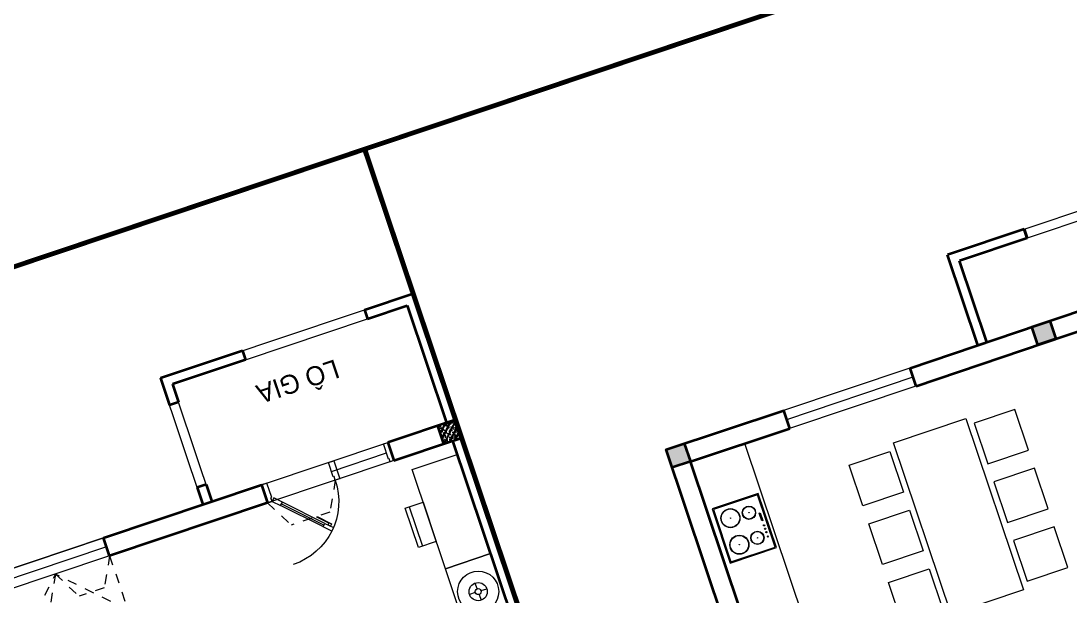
# Model space of a CAD drawing. Header units: metres. Extents: x 568336 to 569219, y 2065964 to 2066430.
# Drawn here: x 568569.31 to 568580.34, y 2066266.89 to 2066272.93 of the extents above; entities that cross this region are included whole.
import ezdxf

# ---------------------------------------------------------------- set-up
doc = ezdxf.new("R2010")
doc.units = ezdxf.units.M
for name, pattern in [('$AUDIT_BAD_LTYPE2', [0]), ('CENTER', [2, 1.25, -0.25, 0.25, -0.25]), ('HIDDEN', [0.375, 0.25, -0.125]), ('HIDDEN2', [0.1875, 0.125, -0.0625])]:
    doc.linetypes.add(name, pattern=pattern)
doc.layers.get('0').update_dxf_attribs({"linetype": 'CONTINUOUS'})
for name, color, linetype, lineweight in [('-CENTER', 143, 'CENTER', 13), ('-CONCRETE', 1, 'CONTINUOUS', 35), ('-DIM', 9, 'CONTINUOUS', 13), ('-DOOR', 137, 'CONTINUOUS', 9), ('-FURNITURE', 46, 'CONTINUOUS', 9), ('-HATCH', 8, 'CONTINUOUS', 5), ('-LINE1', 7, 'CONTINUOUS', 18), ('-LINE2', 252, 'CONTINUOUS', 9), ('-STEEL1', 1, 'CONTINUOUS', 35), ('-WALL', 4, 'CONTINUOUS', 35), ('TEXT25', 2, 'CONTINUOUS', 13)]:
    doc.layers.add(name, color=color, linetype=linetype, lineweight=lineweight)
doc.layers.add('-RANH GIOI LO DAT', color=12, linetype='CONTINUOUS')
doc.styles.add('SVN_AVO_thuong', font='')
doc.styles.get('SVN_AVO_thuong').set_extended_font_data('SVN-Avo')

# ---------------------------------------------------------------- blocks, each defined once
blk = doc.blocks.new('A$C23F441E4')
at = {"ltscale": 3}
blk.add_lwpolyline([(-300, -0.0002277038292959332), (-300, -510.0002277038293), (300, -510.0002277038293), (300, -0.0002277038292959332), (-300, -0.0002277038292959332)], dxfattribs=at)
for points in [[(-290, -10.0002277038293), (-290, -500.0002277038293), (290, -500.0002277038293), (290, -10.0002277038293)], [(-99.92361733876169, -45.7805013358593), (-15.01730352267623, -45.7805013358593), (-15.01730352267623, -56.33586340083275), (-99.92361733876169, -56.33586340083275)]]:
    blk.add_lwpolyline(points, close=True, dxfattribs=at)
for centre, radius in [((-139, -156.0002277038293), 70), ((-139, -156.0002277038293), 67), ((36.90287313051522, -47.90127239702269), 6.597286366527707), ((74.40287313051522, -47.90127239702269), 6.597286366527707), ((139, -156.0002277038293), 70), ((139, -156.0002277038293), 67), ((111.9028731305152, -47.90127239702269), 6.597286366527707), ((160.4028731305152, -47.90127239702269), 6.597286366527707), ((-139, -156.0002277038293), 2), ((139, -156.0002277038293), 2), ((-147.0336941294372, -358.653199238237), 100), ((-147.0336941294372, -358.653199238237), 97), ((147.0336941294372, -358.653199238237), 100), ((147.0336941294372, -358.653199238237), 97), ((-147.0336941294372, -358.653199238237), 2), ((147.0336941294372, -358.653199238237), 2)]:
    blk.add_circle(centre, radius, dxfattribs=at)
blk = doc.blocks.new('ghe11asdsdsdsd')
at = {"layer": '-FURNITURE', "ltscale": 5}
for p, q in [((-454.1512245237245, 641.9073886275291), (-454.093361600535, -60.42008052262099)), ((446.9845405295782, 642.5119281820953), (445.2090906954836, -59.49456913078757)), ((339.4434767446655, 74.7769195077999), (-347.9447826922697, 73.86721415390639)), ((445.2090906954836, -59.49456913078757), (-454.093361600535, -60.42008052262099))]:
    blk.add_line(p, q, dxfattribs=at)
for centre, radius, start, end in [((-329.6609394550032, 640.4347183164282), 102.5030657496747, 97.790878171796, 180.4720192216976), ((13.76703277978231, -3057.035900902003), 3815.794779152998, 85.15051378916075, 95.37323135559144), ((322.4963123202615, 643.5363927781655), 102.5030657496747, 359.5521671507362, 82.23330821456577), ((-556.8192392717756, 172.0380743239075), 480.9551723817158, 73.62802494144414, 77.67439557183955), ((-435.3449582978792, 585.5188594441861), 49.99999999999999, 17.29045382422632, 73.62802494144414), ((-752.7215750947944, 311.3200961878028), 469.2846926992153, 329.6029749418909, 39.82713105222346), ((-1717.077797784907, 235.4868877488407), 1378.639231958857, 353.2676599931669, 15.34770349738529), ((744.7327549548354, 311.2790322922665), 469.2468948897888, 140.0381535895592, 210.2652298418676), ((1708.833027020766, 233.2264510887835), 1378.526022415482, 164.5192846221356, 186.6002375866197), ((428.017340289487, 586.1773279104382), 49.99999999999999, 106.2083736517696, 162.5459446768903), ((548.310481298744, 172.35137315467), 480.9551723817158, 102.1620030057203, 106.2083736517696), ((-1.445652381749824, -1576.057105405802), 1730.279692069412, 79.6029490361376, 100.5814174655623)]:
    blk.add_arc(centre, radius, start, end, dxfattribs=at)
blk = doc.blocks.new('GHE600')
at = {"layer": '-FURNITURE'}
for p, q in [((269949.5421851056, 8709.741290517763), (270649.5421851056, 8709.74129051782)), ((269949.5421851289, 8043.074623851076), (270649.5421851289, 8043.074623851135))]:
    blk.add_line(p, q, dxfattribs=at)
for points in [[(270145.5337149384, 9594.84705863762), (270145.5337150262, 10094.84705863762), (270645.5337150262, 10094.84705854984), (270645.5337149384, 9594.847058549843)], [(269849.5421851288, 9526.40795718442), (270649.5421851288, 9526.407957184478), (270649.5421851639, 7226.407957184478), (269849.5421851639, 7226.40795718442)], [(269949.5421851288, 9376.40795718442), (270649.5421851288, 9376.407957184478), (270649.5421851639, 7376.407957184478), (269949.5421851639, 7376.40795718442)], [(270145.5337145109, 7157.96885590817), (270145.5337144231, 6657.96885590817), (270645.5337144231, 6657.968855820392), (270645.5337145109, 7157.968855820392)]]:
    blk.add_lwpolyline(points, close=True, dxfattribs=at)
at = {"layer": '-FURNITURE', "elevation": -1.348764000838661e-08}
for points in [[(271286.9253059005, 9830.321753277356), (270645.53371498, 9832.18215255058)], [(272037.8126997925, 6909.345592938189), (272633.6221192031, 6907.537773812626), (272633.6585346201, 9823.095600669185), (272037.874818299, 9826.334833337169)], [(270262.0588059474, 9594.847058617102), (270262.0583521723, 9526.40795718442)], [(270262.0260181179, 7226.40795718439), (270262.0255643428, 7157.968855887651)], [(270645.5337144685, 6916.624135324557), (271286.6504318018, 6913.272511655086)]]:
    blk.add_lwpolyline(points, dxfattribs=at)
at = {"layer": '-FURNITURE'}
for centre, radius in [((270395.5337149822, 9844.847058593674), 200), ((270395.5337149822, 9844.847058593674), 150), ((270395.5337144671, 6907.968855864223), 200), ((270395.5337144671, 6907.968855864223), 150)]:
    blk.add_circle(centre, radius, dxfattribs=at)
at = {"layer": '-FURNITURE', "extrusion": (0, 0, -1)}
blk.add_ellipse((271661.9002663364, 8365.294462872116), major_axis=(3.669220623812561e-13, 749.5763598198391), ratio=0.5899940615450746, dxfattribs=at)
at = {"layer": '-FURNITURE', "zscale": 0.83397927038413}
for p, xscale, yscale, rotation in [((271659.4476334748, 10145.29901697894, -5.948631914765009e-09), 0.83397927038413, 0.83397927038413, 179.9447021404027), ((271659.4476334748, 6607.516897389956, -5.948631914765009e-09), -0.8339792703841301, 0.8339792703841301, 0.05529785959737722)]:
    blk.add_blockref('ghe11asdsdsdsd', p, dxfattribs=dict(at, xscale=xscale, yscale=yscale, rotation=rotation))
blk = doc.blocks.new('A$C18251349')
at = {"layer": '-LINE1'}
for points in [[(899.9698889118445, 4649.999350743368), (999.8064622648526, 4649.999350743368), (999.8064622648526, 3150.000784432457), (899.9698889118445, 3150.000784432457)], [(999.8064622648526, 2350.000784432457), (899.8064622648526, 2350.000784432457), (899.8064622648526, 850.0007844324573), (999.8064622648526, 850.0007844324573)]]:
    blk.add_lwpolyline(points, close=True, dxfattribs=at)
at = {"layer": '-WALL'}
for p, q in [((0.004909113922622055, 5500.000784432457), (1000.006230624509, 5500.000784432457)), ((0.004909113922622055, 5500.000784432457), (0.004909113922622055, 5400.000784432456)), ((999.9698890817235, 4650.000784432457), (1000.006230624509, 5500.000784432457)), ((0.0002397763018961996, 5400.000784432457), (900.0013849787356, 5400.000784432457)), ((899.9698889118445, 4649.999350743368), (900.0013849787356, 5400.000784432457)), ((899.9698889118445, 4649.999350743368), (999.9698888226703, 4649.994681405777)), ((999.9698890817235, 4650.000784432457), (909.9729728006059, 4650.005189332122)), ((899.8064622648526, 3150.000784432457), (999.8064622648526, 3150.000784432457)), ((899.8064622648526, 3150.000784432457), (899.8064622648526, 2350.000784432457)), ((999.8064622648526, 3150.000784432457), (999.8064622648526, 2350.000784432457)), ((899.8064622648526, 2350.000784432457), (999.8064622648526, 2350.000784432457)), ((899.8064622648526, 850.0007844324573), (999.8064622648526, 850.0007844324573)), ((899.8064622648526, 850.0007844324573), (899.8064622648526, 100.0183032938512)), ((999.8064622648526, 850.0007844324573), (999.8064622648526, 0.0007844324572943151)), ((899.8064622648526, 100.0183032938512), (0.004909113922622055, 100.1600033289023)), ((0.004909113922622055, 100.1600033289023), (0.004909113922622055, 0.160002526070457)), ((0.004909113922622055, 0.160002526070457), (999.8064622648526, 0.0007844324572943151))]:
    blk.add_line(p, q, dxfattribs=at)
blk = doc.blocks.new('A$C2896516a')
for points in [[(75, 1385.934425984509), (525, 1385.934425905347), (525.0000000782311, 1835.934425905347), (75.0000000782311, 1835.934425984509), (75, 1385.934425984509)], [(725, 1385.934425870422), (1175, 1385.934425792191), (1175.000000078231, 1835.934425792191), (725.0000000782311, 1835.934425870422), (725, 1385.934425870422)], [(1375, 1385.934425753978), (1825, 1385.934425675747), (1825.000000078231, 1835.934425675747), (1375.000000078231, 1835.934425753978), (1375, 1385.934425753978)], [(75, 450), (525, 450.0000000791624), (525.0000000782311, 7.916241884231567e-08), (75.0000000782311, 0), (75, 450)], [(725, 450.000000114087), (1175, 450.0000001923181), (1175.000000078231, 1.923181116580963e-07), (725.0000000782311, 1.140870153903961e-07), (725, 450.000000114087)], [(1375, 450.0000002305314), (1825, 450.0000003087625), (1825.000000078231, 3.087625373154879e-07), (1375.000000078231, 2.305314410477877e-07), (1375, 450.0000002305314)]]:
    blk.add_lwpolyline(points)
blk.add_lwpolyline([(0, 517.9672129922546), (1900, 517.9672129922546), (1900, 1317.967212992255), (0, 1317.967212992255)], close=True)
blk = doc.blocks.new('A$C5C575821')
at = {"layer": '-CONCRETE'}
h = blk.add_hatch(color=256, dxfattribs=at)
h.dxf.hatch_style = 1
h.paths.add_polyline_path([(-0.00237559899687767, 200.0000000000146), (-0.00237559899687767, 1.455191522836685e-11), (199.9976244010031, 1.455191522836685e-11), (199.9976244010031, 200.0000000000146)])
blk.add_lwpolyline([(-0.00237559899687767, 1.455191522836685e-11), (199.9976244010031, 1.455191522836685e-11), (199.9976244010031, 200.0000000000146), (-0.00237559899687767, 200.0000000000146)], close=True, dxfattribs=at)
blk = doc.blocks.new('M15-T2')
at = {"layer": '-DOOR'}
for p, q in [((202208.2407259941, 109940.0249495506), (202208.2600238323, 108540.0249495506)), ((202307.774782896, 109940.0249495506), (202307.7940807343, 108540.0249495506)), ((202408.024723053, 109940.0249495506), (202408.0440211296, 108540.0249495506))]:
    blk.add_line(p, q, dxfattribs=at)
at = {"layer": '-FURNITURE'}
blk.add_line((202209.8034183979, 110440.0698714256), (197309.8799452782, 110440.0698714256), dxfattribs=at)
at = {"layer": '-RANH GIOI LO DAT', "linetype": 'HIDDEN', "ltscale": 10, "const_width": 50}
blk.add_lwpolyline([(201411.1560862064, 95933.97837805748), (206409.8034176826, 101050.2748088837), (206409.8034174442, 113240.0698714256), (195409.8034186363, 113240.0698714256), (195409.8034181595, 95794.35342478752)], close=True, dxfattribs=at)
at = {"layer": '-WALL'}
for p, q in [((200257.6794681549, 111239.9549078941), (202409.8034186363, 111240.0698714256)), ((202409.8034186363, 111240.0698714256), (202407.5555176735, 109940.0698714256)), ((200559.1592655182, 111040.0698714256), (202209.8034186363, 111040.0698714256)), ((202209.8034186363, 111040.0698714256), (202207.5555181503, 109940.0242142677)), ((202207.5847671032, 109940.0698714256), (202407.5847671032, 109940.0698714256)), ((202206.9898262024, 108540.0698714256), (202209.8034183979, 106641.0704646111)), ((202206.9898262024, 108540.0698714256), (202406.3768877983, 108540.0698714256)), ((202406.3768877983, 108540.0698714256), (202409.7268917561, 106641.0704646111))]:
    blk.add_line(p, q, dxfattribs=at)
at = {"layer": '-DOOR', "xscale": -1, "rotation": 90}
blk.add_blockref('GHE600', (208748.9057106972, 376758.4633727074), dxfattribs=at)
at = {"layer": '-FURNITURE', "rotation": 180}
blk.add_blockref('A$C23F441E4', (201364.0983686447, 110471.9535841942), dxfattribs=at)
at = {"layer": '-FURNITURE', "xscale": -1}
blk.add_blockref('A$C2896516a', (201717.7962327003, 107635.6176028252), dxfattribs=at)
at = {"layer": '-WALL', "xscale": -1}
for p in [(202409.8010430336, 111040.0698697567), (202409.8010427952, 106990.0698699951)]:
    blk.add_blockref('A$C5C575821', p, dxfattribs=at)
at = {"layer": '-WALL'}
blk.add_blockref('A$C18251349', (202409.7985095978, 102290.2572624683), dxfattribs=at)
blk = doc.blocks.new('12PLMP12')
at = {"color": 0, "linetype": 'ByBlock'}
for p, q in [((-1.25, 0), (-3.75, 0)), ((0, 1.25), (0, 3.75)), ((1.25, 0), (3.75, 0)), ((0, -1.25), (0, -3.75))]:
    blk.add_line(p, q, dxfattribs=at)
for radius in [8.5, 3.75, 1.25]:
    blk.add_circle((0, 0), radius, dxfattribs=at)
blk = doc.blocks.new('X-5M-G-MB PHONGNGU$0$A$C25DB0C3F')
at = {"elevation": -1.640194e-10}
for points in [[(197.042397281708, 437.8598038521595), (197.0369402521756, -4.041241481900215e-06), (2.670008689165115e-05, 0.002451622160151601), (0.005483729648403823, 437.8622595155612)], [(0.005483729648403823, 437.8622595155612), (197.0369402521756, 437.8622595153283), (197.0369402521756, -4.041241481900215e-06), (0.005483729648403823, -4.041226929984987e-06)]]:
    blk.add_lwpolyline(points, close=True, dxfattribs=at)
at = {"elevation": -1.640194e-10, "flags": 128}
blk.add_lwpolyline([(43.79146451898851, 437.8617138124537), (43.78600748942699, 0.001905919052660465)], dxfattribs=at)
blk = doc.blocks.new('*U151')
at = {"linetype": '$AUDIT_BAD_LTYPE2'}
for p, q in [((134.8528137423857, 56.56854249492379), (488.4062043356582, 410.1219330881962)), ((502.5483399593892, 395.9797974644653), (148.9949493661167, 42.42640687119284))]:
    blk.add_line(p, q, dxfattribs=at)
for points in [[(447.9494474537137, 301.4012464854598), (567.8884228737038, 421.3402219054498), (547.8985936370387, 441.3300511421148), (527.9087644003944, 421.3402219054705), (543.9006277897223, 405.3483585161426), (443.9514816063765, 305.3992123327969)], [(0, 0), (50, 0), (50, -40), (60, -40), (60, -199.3588634537518), (0, -199.3588634537518)], [(799.9999999999982, 7.105427357601134e-15), (749.9999999999982, 7.105427357601134e-15), (749.9999999999982, -40), (739.9999999999982, -40), (739.9999999999982, -199.3588634537518), (799.9999999999982, -199.3588634537518)]]:
    blk.add_lwpolyline(points, close=True)
for points in [[(474.2640687119273, 424.2640687119272), (502.5483399593892, 395.9797974644653), (573.2590180780439, 466.69047558312), (544.974746830582, 494.9747468305819), (474.2640687119273, 424.2640687119272)], [(476.3188696038515, 426.3188696038514), (120.7106781186548, 70.71067811865474)], [(120.7106781186548, 70.71067811865474), (148.9949493661167, 42.42640687119284), (78.2842712474619, -28.2842712474619), (50, 0), (120.7106781186548, 70.71067811865474)]]:
    blk.add_lwpolyline(points)
at = {"linetype": '$AUDIT_BAD_LTYPE2', "ltscale": 0.3}
blk.add_arc((50, 0), 699.9999999999982, 0, 90, dxfattribs=at)
blk = doc.blocks.new('D12')
at = {"layer": '-DOOR'}
for p, q in [((0, 200.0213350024052), (1200, 200.0213350024052)), ((0, 100), (1200, 100.2985981091746)), ((0, 0), (1200, 0.2985981091745802))]:
    blk.add_line(p, q, dxfattribs=at)
at = {"layer": '-LINE2', "linetype": 'HIDDEN2', "ltscale": 10}
for p, q in [((0, 200), (0, 800)), ((0, 800), (600, 200.0213350024052)), ((1200, 800), (600, 200.0213350024052)), ((1200, 200), (1200, 800)), ((1200, 200), (1200, 800)), ((0, 200.0213350024052), (160.3887441940024, 500)), ((160.3887441940024, 500), (439.4600093320769, 500.1492614196613)), ((600, 200.0213350024052), (439.4600093320769, 500.1492614196613)), ((600, 200.0213350024052), (760.5399906679231, 500.1492614196613)), ((1039.611255805998, 500), (760.5399906679231, 500.1492614196613)), ((1200, 200.0213350024052), (1039.611255805998, 500))]:
    blk.add_line(p, q, dxfattribs=at)
blk = doc.blocks.new('18x35')
at = {"layer": '-HATCH'}
h = blk.add_hatch(dxfattribs=at)
h.set_pattern_fill('CHAU-01', color=256, scale=10, angle=-1.272221872585407e-14, pattern_type=2)
h.set_pattern_definition([(49.99999999999999, (0, 0), (71.72601826007535, -6.275213498259527), [7.5, -82.5]), (355, (0, 0), (-13.87513336129999, 75.21921337000119), [6, -66]), (100.4514, (5.977167999997619, -0.5229339999999638), (57.85093817140217, 68.94395420609534), [6.374019000000001, -70.1142112]), (46.18419999999998, (0, 20), (106.7241048625644, -16.55190143290183), [11.25, -123.75]), (96.63559999999998, (8.89367449999554, 18.62066930000003), (93.46627055487036, 97.41178709004416), [9.561028799999994, -105.1713]), (351.1842, (0, 20), (93.46619451336275, 97.41186009253245), [9, -99]), (20.99999999999998, (10, 15), (59.69070521184616, -40.2618890665339), [7.5, -82.5]), (326.0000000000001, (10, 15), (24.33153319215819, 72.5150045046853), [6, -66]), (71.45139999999999, (14.97422329999972, 11.64483940000002), (84.022262858149, 32.25304967099522), [6.374019000000001, -70.1142112]), (37.49999999999998, (0, 0), (1.215985531729074, 33.28938538313115), [0, -65.19999999999999, 0, -67, 0, -66.25]), (7.499999999999987, (0, 0), (26.30695374421487, 39.44117118823602), [0, -38.2, 0, -63.7, 0, -25.25]), (327.5, (-22.30000000000291, 0), (53.3822436172409, -2.255487173437988), [0, -25, 0, -78, 0, -103.5]), (317.5, (-32.30000000000291, 0), (58.31861693423862, 10.01049823323176), [0, -32.5, 0, -51.8, 0, -73.5]), (44.99999999999999, (0, 0), (-30.05203820042826, 30.05203820042828), []), (44.99999999999999, (0, 12.25), (-30.05203820042826, 30.05203820042828), [])])
h.paths.add_polyline_path([(96508.03118051568, 47993.04977023201), (96508.03118051568, 47793.04977023201), (96708.03118051568, 47793.04977023201), (96708.03118051568, 47993.04977023201)])
at = {"layer": '-STEEL1'}
blk.add_lwpolyline([(96508.03118051568, 47793.04977023201), (96708.03118051568, 47793.04977023201), (96708.03118051568, 47993.04977023201), (96508.03118051568, 47993.04977023201)], close=True, dxfattribs=at)
blk = doc.blocks.new('M1-T2')
at = {"layer": '-CONCRETE', "color": 1, "linetype": 'HIDDEN', "ltscale": 10, "const_width": 50}
blk.add_lwpolyline([(191581.7177010371, 50951.98888872014), (197581.6939540912, 50951.98888872005), (197581.7429788466, 30952.01227472891), (191581.7667257926, 30952.01227472891)], close=True, dxfattribs=at)
at = {"layer": '-DOOR'}
for p, q in [((195482.1046997608, 34151.95781405905), (195482.2173081101, 33951.95787746226)), ((192991.9612267978, 34051.97156198836), (192380.7417146031, 34051.97156198836))]:
    blk.add_line(p, q, dxfattribs=at)
blk.add_lwpolyline([(192331.9612267982, 34151.98482892333), (192372.6116333023, 34151.98482892333), (192372.6116333023, 34119.46450372008), (192380.7417146031, 34119.46450372008), (192380.7417146031, 33951.98482896041), (192331.9612267982, 33951.98482896041)], close=True, dxfattribs=at)
for points in [[(192331.96122545, 34151.9650449), (193731.9612261062, 34151.95119095598), (193731.9612261064, 33951.95119095598), (192331.9612254502, 33951.9650449)], [(195482.1046997608, 34151.95781405905), (196681.9148151621, 34152.25640030159), (196681.9148151624, 33952.25640030159), (195482.104699761, 33951.95781405905)]]:
    blk.add_lwpolyline(points, dxfattribs=at)
at = {"layer": '-FURNITURE'}
for points in [[(191681.8874519427, 35401.59738750743), (191681.8874516929, 36001.59738720041), (192181.8874516929, 36001.59738728813), (192181.8874519427, 35401.59738759515)], [(191681.8846994627, 35401.59738759515), (192181.8846994627, 35401.59738759515), (192181.8846994627, 34301.59738759515), (191681.8846994627, 34301.59738759515)]]:
    blk.add_lwpolyline(points, close=True, dxfattribs=at)
at = {"layer": '-LINE1', "lineweight": 18}
blk.add_lwpolyline([(191581.7411493842, 50951.93153578669), (197581.7174024383, 50951.9315357866), (197581.7664271937, 30951.95492153367), (191581.7901741396, 30951.95492153367)], close=True, dxfattribs=at)
at = {"layer": '-LINE1'}
for points in [[(194381.9612261064, 33952.12939903888), (194381.9612261064, 32552.12939903888), (191581.9612261065, 32552.12939903894), (191581.9612261062, 33952.12939903888)], [(194281.9612261064, 33952.12939903888), (194281.9612261064, 32852.12939903888)], [(193471.9612261064, 32652.12939903891), (192121.9612261064, 32652.12939903894)]]:
    blk.add_lwpolyline(points, dxfattribs=at)
at = {"layer": '-LINE2', "linetype": 'HIDDEN2', "ltscale": 10}
for p, q in [((192981.8782542219, 34151.81175561759), (193142.2669984159, 34451.81175561759)), ((193142.2669984159, 34451.81175561759), (193571.5724826038, 34451.95119095597)), ((193731.9612267978, 34151.95119095597), (193571.5724826038, 34451.95119095597))]:
    blk.add_line(p, q, dxfattribs=at)
at = {"layer": '-WALL'}
for p, q in [((191581.9612261218, 43152.21864277967), (191581.9612261062, 33952.12939903888)), ((191681.8846994476, 34151.78813647057), (191681.8846994623, 38451.59738793888)), ((192331.9612261064, 34151.78938464209), (191681.8846994476, 34151.78813647057)), ((192331.9612261064, 33952.13087406912), (192331.9612261064, 34151.78938464209)), ((193731.9612267978, 34151.96695212407), (195482.1046997608, 34151.96695212407)), ((193731.9612267978, 33951.9524392639), (193731.9612267978, 34151.96695212407)), ((195482.1046997608, 34151.96695212407), (195482.1046997608, 33951.9524392639)), ((191581.9612261062, 33952.12939903888), (192331.9612261064, 33952.13087406912)), ((191581.9612261064, 32552.12939903888), (191581.9612261062, 33952.12939903894)), ((191681.9612261062, 33952.12939903894), (191581.9612261062, 33952.12939903894)), ((191681.9612261064, 32652.12939903888), (191681.9612261062, 33952.12939903894)), ((195482.1046997608, 33951.9524392639), (193731.9612267978, 33951.9524392639)), ((194281.9612261064, 33761.9524392639), (194281.9612261064, 33951.9524392639)), ((194381.9612261064, 33761.9524392639), (194381.9612261064, 33951.9524392639)), ((194281.9612261064, 33761.9524392639), (194381.9612261064, 33761.9524392639)), ((194281.9612261064, 32652.12939903888), (194281.9612261064, 32852.12939903888)), ((194281.9612261064, 32852.12939903888), (194381.9612261064, 32852.12939903888)), ((194381.9612261064, 32552.12939903888), (194381.9612261064, 32852.12939903888)), ((192121.9612261064, 32652.12939903888), (191681.9612261064, 32652.12939903888)), ((192121.9612261064, 32552.12939903888), (192121.9612261064, 32652.12939903888)), ((193471.9612261064, 32552.1293990389), (193471.9612261064, 32652.1293990389)), ((193471.9612261064, 32652.1293990389), (194281.9612261064, 32652.12939903888)), ((192121.9612261064, 32552.12939903888), (191581.9612261064, 32552.12939903888)), ((193471.9612261064, 32552.1293990389), (194381.9612261065, 32552.12939903888))]:
    blk.add_line(p, q, dxfattribs=at)
at = {"layer": '-DOOR', "xscale": -1}
blk.add_blockref('*U151', (193731.9612267978, 34151.96695212407), dxfattribs=at)
at = {"layer": '-FURNITURE', "extrusion": (0, 0, -1), "xscale": -25.40000000037255, "yscale": 25.40000000037255, "zscale": -25.40000000037255, "rotation": 270}
blk.add_blockref('12PLMP12', (-191931.8874519427, 35739.31591683191), dxfattribs=at)
at = {"layer": '-FURNITURE', "rotation": 180.0007140750975}
blk.add_blockref('X-5M-G-MB PHONGNGU$0$A$C25DB0C3F', (192378.9191585024, 35100.68551907282), dxfattribs=at)
at = {"layer": '-STEEL1'}
blk.add_blockref('18x35', (95073.69142309617, -13841.16329987827), dxfattribs=at)
blk.add_blockref('D12', (195482.2173081101, 33951.95787746226))
at = {"layer": 'TEXT25', "style": 'SVN_AVO_thuong'}
blk.add_text('LÔ GIA', height=200, rotation=359.9999999899488, dxfattribs=at).set_placement((192578.856507321, 32943.90429376002))

msp = doc.modelspace()

# ---------------------------------------------------------------- block references
at = {"layer": '-CENTER', "xscale": 0.001, "yscale": 0.001, "zscale": 0.001, "rotation": 108.5514997317249}
msp.add_blockref('M15-T2', (568745.9471004102, 2066111.926841277), dxfattribs=at)

# ---------------------------------------------------------------- next in the draw order: block references
at = {"layer": '-DIM', "xscale": 0.001, "yscale": 0.001, "zscale": 0.001, "rotation": 198.5505883165706}
msp.add_blockref('M1-T2', (568744.7034275435, 2066361.877800063), dxfattribs=at)

doc.saveas('drawing.dxf')
